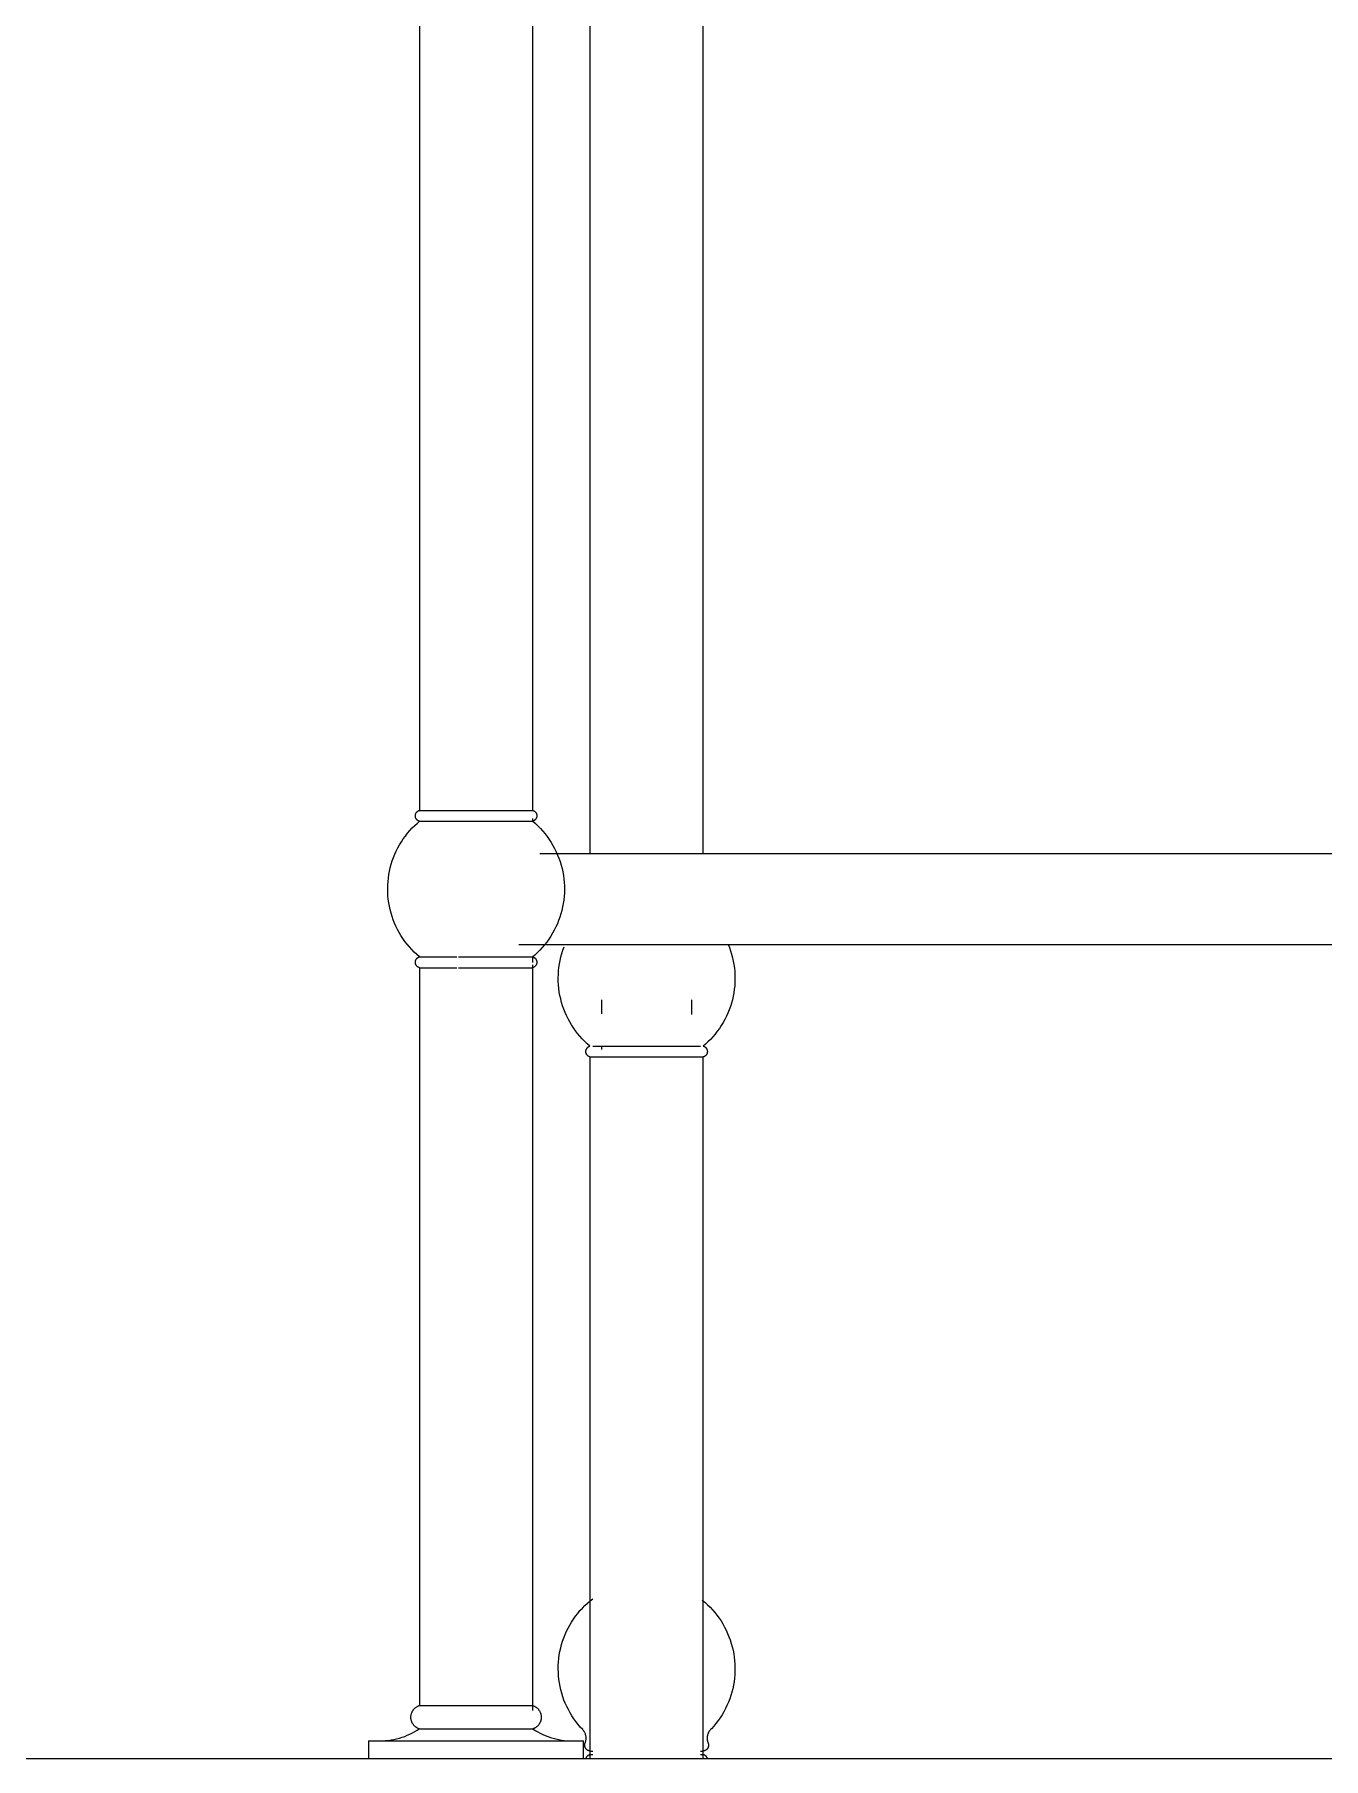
# Model space of a CAD drawing. Header units: inches. Extents: x 22 to 382261, y 22 to 371281.
# Drawn here: x 308776 to 309346, y 116758 to 117520 of the extents above; entities that cross this region are included whole.
import ezdxf

# ---------------------------------------------------------------- set-up
doc = ezdxf.new("R2010")
doc.units = ezdxf.units.IN
doc.header["$MEASUREMENT"] = 0
doc.linetypes.add('Grid Line 1_2_', pattern=[22.225, 12.7, -3.175, 3.175, -3.175])
for name, color, linetype, lineweight in [('A-DOOR', 31, 'Continuous', 9), ('A-DOOR-FRAM', 31, 'Continuous', 9), ('A-FLOR', 192, 'Continuous', 9), ('A-FLOR-HRAL', 11, 'Continuous', 9), ('A-FLOR-LEVL', 51, 'Continuous', 9)]:
    doc.layers.add(name, color=color, linetype=linetype, lineweight=lineweight)

# ---------------------------------------------------------------- blocks, each defined once
blk = doc.blocks.new('Railing - 950mm High Post-464051-Left Side Elevation - Callout 1')
at = {"layer": 'A-FLOR-HRAL'}
for p, q in [((11569.16, 3453.31), (11569.16, 3451.82)), ((11569.16, 3453.31), (11570.39, 3453.31)), ((11569.16, 3451.82), (11570.39, 3451.82)), ((11618.02, 3453.31), (11619.25, 3453.31)), ((11618.02, 3451.82), (11619.25, 3451.82)), ((11619.25, 3451.82), (11619.25, 3453.31))]:
    blk.add_line(p, q, dxfattribs=at)
at = {"layer": 'A-FLOR-HRAL', "flags": 128}
for points in [[(11565.95, 3462.75), (11564.89, 3463.9), (11563.89, 3465.09), (11562.92, 3466.32), (11562.01, 3467.59), (11561.15, 3468.89), (11560.35, 3470.23), (11559.6, 3471.59), (11558.9, 3472.99), (11558.26, 3474.41), (11557.67, 3475.86), (11557.15, 3477.33), (11556.68, 3478.82), (11556.28, 3480.33), (11555.93, 3481.85), (11555.65, 3483.39), (11555.43, 3484.93), (11555.26, 3486.48), (11555.17, 3488.04), (11555.13, 3489.6), (11555.16, 3491.16), (11555.25, 3492.72), (11555.4, 3494.28), (11555.61, 3495.82), (11555.89, 3497.36), (11556.22, 3498.88), (11556.62, 3500.39), (11557.07, 3501.89), (11557.59, 3503.36), (11558.17, 3504.81), (11558.8, 3506.24), (11559.49, 3507.64), (11560.23, 3509.01), (11561.03, 3510.35), (11561.88, 3511.66), (11562.78, 3512.93), (11563.74, 3514.17), (11564.74, 3515.37), (11565.79, 3516.52), (11566.88, 3517.64), (11568.02, 3518.71), (11569.2, 3519.73), (11570.39, 3520.67)], [(11618.79, 3520.07), (11619.98, 3519.06), (11621.13, 3518.01), (11622.24, 3516.91), (11623.31, 3515.77), (11624.33, 3514.59), (11625.3, 3513.37), (11626.22, 3512.1), (11627.09, 3510.81), (11627.9, 3509.48), (11628.67, 3508.12), (11629.38, 3506.72), (11630.03, 3505.31), (11630.62, 3503.86), (11631.16, 3502.4), (11631.64, 3500.91), (11632.05, 3499.41), (11632.41, 3497.89), (11632.71, 3496.35), (11632.94, 3494.81), (11633.11, 3493.26), (11633.22, 3491.7), (11633.27, 3490.14), (11633.26, 3488.58), (11633.18, 3487.02), (11633.04, 3485.47), (11632.84, 3483.92), (11632.58, 3482.38), (11632.25, 3480.85), (11631.87, 3479.34), (11631.42, 3477.84), (11630.92, 3476.37), (11630.36, 3474.91), (11629.73, 3473.48), (11629.06, 3472.07), (11628.32, 3470.69), (11627.54, 3469.35), (11626.69, 3468.03), (11625.8, 3466.75), (11624.86, 3465.51), (11623.86, 3464.3), (11622.82, 3463.14), (11622.45, 3462.75)], [(11567.04, 3456.86), (11567.12, 3457.06), (11567.19, 3457.27), (11567.25, 3457.47), (11567.31, 3457.69), (11567.36, 3457.9), (11567.4, 3458.11), (11567.43, 3458.33), (11567.45, 3458.55), (11567.46, 3458.76), (11567.46, 3458.98), (11567.46, 3459.2), (11567.45, 3459.42), (11567.42, 3459.64), (11567.39, 3459.85), (11567.35, 3460.07), (11567.31, 3460.28), (11567.25, 3460.49), (11567.18, 3460.7), (11567.11, 3460.91), (11567.03, 3461.11), (11566.94, 3461.31), (11566.84, 3461.5), (11566.74, 3461.69), (11566.63, 3461.88), (11566.51, 3462.06), (11566.38, 3462.24), (11566.24, 3462.41), (11566.1, 3462.58), (11565.96, 3462.74), (11565.95, 3462.75)], [(11622.45, 3462.75), (11622.31, 3462.59), (11622.17, 3462.42), (11622.03, 3462.25), (11621.9, 3462.07), (11621.78, 3461.89), (11621.67, 3461.7), (11621.57, 3461.51), (11621.47, 3461.31), (11621.38, 3461.12), (11621.3, 3460.91), (11621.22, 3460.71), (11621.16, 3460.5), (11621.1, 3460.29), (11621.05, 3460.08), (11621.01, 3459.86), (11620.98, 3459.64), (11620.96, 3459.43), (11620.95, 3459.21), (11620.94, 3458.99), (11620.95, 3458.77), (11620.96, 3458.56), (11620.98, 3458.34), (11621.01, 3458.12), (11621.05, 3457.91), (11621.09, 3457.69), (11621.15, 3457.48), (11621.21, 3457.27), (11621.29, 3457.07), (11621.37, 3456.86), (11621.37, 3456.86)], [(11569.16, 3453.31), (11569.06, 3453.32), (11568.96, 3453.33), (11568.86, 3453.35), (11568.76, 3453.38), (11568.66, 3453.4), (11568.56, 3453.44), (11568.46, 3453.47), (11568.37, 3453.51), (11568.28, 3453.55), (11568.18, 3453.6), (11568.09, 3453.65), (11568.01, 3453.71), (11567.92, 3453.76), (11567.84, 3453.82), (11567.76, 3453.89), (11567.68, 3453.96), (11567.61, 3454.03), (11567.54, 3454.1), (11567.47, 3454.18), (11567.4, 3454.25), (11567.34, 3454.34), (11567.28, 3454.42), (11567.22, 3454.51), (11567.17, 3454.59), (11567.12, 3454.68), (11567.08, 3454.78), (11567.03, 3454.87), (11567, 3454.96), (11566.96, 3455.06), (11566.93, 3455.16), (11566.91, 3455.26), (11566.88, 3455.36), (11566.87, 3455.46), (11566.85, 3455.56), (11566.84, 3455.66), (11566.84, 3455.77), (11566.83, 3455.87), (11566.84, 3455.97), (11566.84, 3456.07), (11566.85, 3456.18), (11566.87, 3456.28), (11566.89, 3456.38), (11566.91, 3456.48), (11566.94, 3456.58), (11566.97, 3456.68), (11567, 3456.77), (11567.04, 3456.86)], [(11621.37, 3456.86), (11621.41, 3456.76), (11621.44, 3456.66), (11621.47, 3456.57), (11621.5, 3456.47), (11621.52, 3456.37), (11621.54, 3456.27), (11621.55, 3456.16), (11621.56, 3456.06), (11621.57, 3455.96), (11621.57, 3455.86), (11621.57, 3455.75), (11621.56, 3455.65), (11621.55, 3455.55), (11621.54, 3455.45), (11621.52, 3455.35), (11621.5, 3455.25), (11621.47, 3455.15), (11621.44, 3455.05), (11621.4, 3454.95), (11621.37, 3454.86), (11621.32, 3454.76), (11621.28, 3454.67), (11621.23, 3454.58), (11621.18, 3454.49), (11621.12, 3454.41), (11621.06, 3454.33), (11621, 3454.24), (11620.93, 3454.17), (11620.86, 3454.09), (11620.79, 3454.02), (11620.71, 3453.95), (11620.64, 3453.88), (11620.56, 3453.82), (11620.47, 3453.76), (11620.39, 3453.7), (11620.3, 3453.65), (11620.21, 3453.6), (11620.12, 3453.55), (11620.03, 3453.51), (11619.93, 3453.47), (11619.83, 3453.43), (11619.74, 3453.4), (11619.64, 3453.37), (11619.54, 3453.35), (11619.44, 3453.33), (11619.34, 3453.32), (11619.25, 3453.31)], [(11567.41, 3449.98), (11567.43, 3450.08), (11567.46, 3450.17), (11567.49, 3450.27), (11567.53, 3450.36), (11567.57, 3450.45), (11567.61, 3450.54), (11567.66, 3450.63), (11567.71, 3450.72), (11567.76, 3450.8), (11567.82, 3450.89), (11567.88, 3450.97), (11567.95, 3451.04), (11568.01, 3451.12), (11568.08, 3451.19), (11568.15, 3451.26), (11568.23, 3451.33), (11568.31, 3451.39), (11568.39, 3451.45), (11568.47, 3451.51), (11568.55, 3451.56), (11568.64, 3451.61), (11568.73, 3451.66), (11568.82, 3451.7), (11568.91, 3451.74), (11569, 3451.77), (11569.1, 3451.8), (11569.16, 3451.82)], [(11619.25, 3451.82), (11619.34, 3451.79), (11619.44, 3451.76), (11619.53, 3451.72), (11619.62, 3451.68), (11619.71, 3451.64), (11619.8, 3451.59), (11619.88, 3451.54), (11619.97, 3451.49), (11620.05, 3451.43), (11620.13, 3451.37), (11620.2, 3451.3), (11620.28, 3451.23), (11620.35, 3451.16), (11620.42, 3451.09), (11620.48, 3451.02), (11620.55, 3450.94), (11620.6, 3450.86), (11620.66, 3450.77), (11620.71, 3450.69), (11620.76, 3450.6), (11620.81, 3450.51), (11620.85, 3450.42), (11620.89, 3450.33), (11620.92, 3450.24), (11620.95, 3450.14), (11620.98, 3450.04)]]:
    blk.add_lwpolyline(points, dxfattribs=at)
blk = doc.blocks.new('Railing - 950mm High Post-464045-Left Side Elevation - Callout 1')
at = {"layer": 'A-FLOR-HRAL'}
for p, q in [((11569.16, 4252.28), (11569.16, 3850)), ((11619.25, 3850), (11619.25, 4252.28)), ((11569.16, 3760.2), (11569.16, 3450)), ((11569.16, 3760.2), (11594.2, 3760.2)), ((11570.39, 3765.01), (11594.2, 3765.01)), ((11594.2, 3765.01), (11618.02, 3765.01)), ((11594.2, 3760.2), (11619.25, 3760.2)), ((11619.25, 3450), (11619.25, 3760.2))]:
    blk.add_line(p, q, dxfattribs=at)
at = {"layer": 'A-FLOR-HRAL', "flags": 128}
for points in [[(11569.16, 3765.01), (11567.98, 3766.04), (11566.84, 3767.11), (11565.75, 3768.22), (11564.7, 3769.38), (11563.7, 3770.58), (11562.75, 3771.81), (11561.85, 3773.09), (11561, 3774.4), (11560.2, 3775.74), (11559.46, 3777.11), (11558.77, 3778.51), (11558.14, 3779.94), (11557.57, 3781.4), (11557.06, 3782.87), (11556.6, 3784.36), (11556.21, 3785.87), (11555.87, 3787.4), (11555.6, 3788.93), (11555.39, 3790.48), (11555.24, 3792.04), (11555.16, 3793.59), (11555.13, 3795.16), (11555.17, 3796.72), (11555.27, 3798.27), (11555.43, 3799.83), (11555.66, 3801.37), (11555.94, 3802.91), (11556.29, 3804.43), (11556.7, 3805.93), (11557.17, 3807.42), (11557.69, 3808.89)], [(11630.27, 3810), (11630.83, 3808.57), (11631.35, 3807.1), (11631.8, 3805.6), (11632.2, 3804.09), (11632.53, 3802.57), (11632.8, 3801.03), (11633.01, 3799.48), (11633.16, 3797.93), (11633.25, 3796.37), (11633.27, 3794.81), (11633.24, 3793.25), (11633.14, 3791.69), (11632.97, 3790.14), (11632.75, 3788.6), (11632.46, 3787.06), (11632.12, 3785.54), (11631.71, 3784.03), (11631.24, 3782.54), (11630.71, 3781.07), (11630.13, 3779.63), (11629.48, 3778.2), (11628.78, 3776.81), (11628.03, 3775.44), (11627.22, 3774.11), (11626.36, 3772.8), (11625.45, 3771.54), (11624.49, 3770.31), (11623.47, 3769.12), (11622.42, 3767.97), (11621.31, 3766.87), (11620.17, 3765.81), (11619.25, 3765.01)], [(11569.16, 3760.2), (11569.06, 3760.23), (11568.97, 3760.27), (11568.88, 3760.3), (11568.79, 3760.34), (11568.7, 3760.39), (11568.61, 3760.44), (11568.52, 3760.49), (11568.44, 3760.54), (11568.36, 3760.6), (11568.28, 3760.66), (11568.2, 3760.72), (11568.13, 3760.79), (11568.06, 3760.86), (11567.99, 3760.93), (11567.92, 3761.01), (11567.86, 3761.09), (11567.8, 3761.17), (11567.74, 3761.25), (11567.69, 3761.34), (11567.64, 3761.42), (11567.6, 3761.51), (11567.56, 3761.6), (11567.52, 3761.7), (11567.48, 3761.79), (11567.45, 3761.89), (11567.43, 3761.98), (11567.4, 3762.08), (11567.38, 3762.18), (11567.37, 3762.28), (11567.36, 3762.38), (11567.35, 3762.47), (11567.35, 3762.57), (11567.35, 3762.67), (11567.35, 3762.77), (11567.36, 3762.87), (11567.37, 3762.97), (11567.39, 3763.07), (11567.41, 3763.17), (11567.43, 3763.27), (11567.46, 3763.36), (11567.49, 3763.46), (11567.53, 3763.55), (11567.57, 3763.64), (11567.61, 3763.73), (11567.66, 3763.82), (11567.71, 3763.91), (11567.76, 3763.99), (11567.82, 3764.07), (11567.88, 3764.15), (11567.95, 3764.23), (11568.01, 3764.31), (11568.08, 3764.38), (11568.15, 3764.45), (11568.23, 3764.51), (11568.31, 3764.58), (11568.39, 3764.64), (11568.47, 3764.69), (11568.55, 3764.75), (11568.64, 3764.8), (11568.73, 3764.84), (11568.82, 3764.89), (11568.91, 3764.93), (11569, 3764.96), (11569.1, 3764.99), (11569.16, 3765.01)], [(11619.25, 3765.01), (11619.34, 3764.98), (11619.44, 3764.95), (11619.53, 3764.91), (11619.62, 3764.87), (11619.71, 3764.83), (11619.8, 3764.78), (11619.88, 3764.73), (11619.97, 3764.67), (11620.05, 3764.62), (11620.13, 3764.55), (11620.2, 3764.49), (11620.28, 3764.42), (11620.35, 3764.35), (11620.42, 3764.28), (11620.48, 3764.2), (11620.55, 3764.13), (11620.6, 3764.05), (11620.66, 3763.96), (11620.71, 3763.88), (11620.76, 3763.79), (11620.81, 3763.7), (11620.85, 3763.61), (11620.89, 3763.52), (11620.92, 3763.42), (11620.95, 3763.33), (11620.98, 3763.23), (11621, 3763.14), (11621.02, 3763.04), (11621.04, 3762.94), (11621.05, 3762.84), (11621.06, 3762.74), (11621.06, 3762.64), (11621.06, 3762.54), (11621.05, 3762.44), (11621.05, 3762.34), (11621.03, 3762.24), (11621.02, 3762.14), (11621, 3762.04), (11620.97, 3761.95), (11620.94, 3761.85), (11620.91, 3761.76), (11620.87, 3761.66), (11620.84, 3761.57), (11620.79, 3761.48), (11620.75, 3761.39), (11620.69, 3761.31), (11620.64, 3761.22), (11620.58, 3761.14), (11620.52, 3761.06), (11620.46, 3760.98), (11620.39, 3760.91), (11620.32, 3760.84), (11620.25, 3760.77), (11620.18, 3760.7), (11620.1, 3760.64), (11620.02, 3760.58), (11619.94, 3760.52), (11619.85, 3760.47), (11619.77, 3760.42), (11619.68, 3760.37), (11619.59, 3760.33), (11619.5, 3760.29), (11619.4, 3760.25), (11619.31, 3760.22), (11619.25, 3760.2)]]:
    blk.add_lwpolyline(points, dxfattribs=at)
blk = doc.blocks.new('Railing - Railing-377356-Left Side Elevation - Callout 1')
at = {"layer": 'A-FLOR-HRAL'}
for p, q in [((11574.2, 3785.43), (11574.2, 3779.25)), ((11614.2, 3778.99), (11614.2, 3785.43)), ((11574.2, 3765.01), (11574.2, 3763.56))]:
    blk.add_line(p, q, dxfattribs=at)
for name in ['Railing - 950mm High Post-464045-Left Side Elevation - Callout 1', 'Railing - 950mm High Post-464051-Left Side Elevation - Callout 1']:
    blk.add_blockref(name, (0, 0))
blk = doc.blocks.new('M_Single-Flush - 900 by 2100-458081-Left Side Elevation - Callout 1')
at = {"layer": 'A-DOOR-FRAM'}
for p, q in [((11543.8, 3865.66), (11543.8, 3864.43)), ((11543.8, 3804.49), (11543.8, 3801.99)), ((11543.8, 3800.91), (11543.8, 3799.68)), ((11543.8, 3473.41), (11543.8, 3471.27))]:
    blk.add_line(p, q, dxfattribs=at)
blk = doc.blocks.new('Railing - 950mm High Post-V5-Left Side Elevation - Callout 1')
at = {"layer": 'A-FLOR-HRAL'}
for p, q in [((11493.76, 4291.75), (11493.76, 3869.24)), ((11543.85, 3869.24), (11543.85, 4291.75)), ((11493.76, 3869.24), (11543.85, 3869.24)), ((11493.76, 3864.43), (11543.85, 3864.43)), ((11493.76, 3804.49), (11510.31, 3804.49)), ((11511.06, 3804.49), (11543.85, 3804.49)), ((11493.76, 3799.68), (11493.76, 3473.41)), ((11493.76, 3799.68), (11510.31, 3799.68)), ((11511.06, 3799.68), (11543.85, 3799.68)), ((11543.85, 3473.41), (11543.85, 3799.68)), ((11493.76, 3473.41), (11543.85, 3473.41)), ((11493.67, 3463.1), (11543.94, 3463.1)), ((11471.3, 3457.8), (11471.3, 3450)), ((11471.3, 3457.8), (11566.3, 3457.8)), ((11566.3, 3450), (11566.3, 3457.8))]:
    blk.add_line(p, q, dxfattribs=at)
at = {"layer": 'A-FLOR-HRAL', "flags": 128}
for points in [[(11493.76, 3864.43), (11493.66, 3864.46), (11493.57, 3864.49), (11493.48, 3864.53), (11493.39, 3864.57), (11493.3, 3864.61), (11493.21, 3864.66), (11493.12, 3864.71), (11493.04, 3864.77), (11492.96, 3864.82), (11492.88, 3864.89), (11492.8, 3864.95), (11492.73, 3865.02), (11492.66, 3865.09), (11492.59, 3865.16), (11492.52, 3865.24), (11492.46, 3865.31), (11492.4, 3865.39), (11492.34, 3865.48), (11492.29, 3865.56), (11492.24, 3865.65), (11492.2, 3865.74), (11492.16, 3865.83), (11492.12, 3865.92), (11492.08, 3866.02), (11492.05, 3866.11), (11492.03, 3866.21), (11492, 3866.3), (11491.98, 3866.4), (11491.97, 3866.5), (11491.96, 3866.6), (11491.95, 3866.7), (11491.95, 3866.8), (11491.95, 3866.9), (11491.95, 3867), (11491.96, 3867.1), (11491.97, 3867.2), (11491.99, 3867.3), (11492.01, 3867.4), (11492.03, 3867.49), (11492.06, 3867.59), (11492.09, 3867.68), (11492.13, 3867.78), (11492.17, 3867.87), (11492.21, 3867.96), (11492.26, 3868.05), (11492.31, 3868.13), (11492.36, 3868.22), (11492.42, 3868.3), (11492.48, 3868.38), (11492.55, 3868.46), (11492.61, 3868.53), (11492.68, 3868.6), (11492.75, 3868.67), (11492.83, 3868.74), (11492.91, 3868.8), (11492.99, 3868.86), (11493.07, 3868.92), (11493.15, 3868.97), (11493.24, 3869.02), (11493.33, 3869.07), (11493.42, 3869.11), (11493.51, 3869.15), (11493.6, 3869.19), (11493.7, 3869.22), (11493.76, 3869.24)], [(11543.85, 3869.24), (11543.94, 3869.21), (11544.04, 3869.17), (11544.13, 3869.14), (11544.22, 3869.1), (11544.31, 3869.05), (11544.4, 3869.01), (11544.48, 3868.95), (11544.57, 3868.9), (11544.65, 3868.84), (11544.73, 3868.78), (11544.8, 3868.72), (11544.88, 3868.65), (11544.95, 3868.58), (11545.02, 3868.51), (11545.08, 3868.43), (11545.15, 3868.35), (11545.2, 3868.27), (11545.26, 3868.19), (11545.31, 3868.1), (11545.36, 3868.02), (11545.41, 3867.93), (11545.45, 3867.84), (11545.49, 3867.74), (11545.52, 3867.65), (11545.55, 3867.55), (11545.58, 3867.46), (11545.6, 3867.36), (11545.62, 3867.26), (11545.64, 3867.16), (11545.65, 3867.07), (11545.66, 3866.97), (11545.66, 3866.87), (11545.66, 3866.77), (11545.65, 3866.67), (11545.65, 3866.57), (11545.63, 3866.47), (11545.62, 3866.37), (11545.6, 3866.27), (11545.57, 3866.17), (11545.54, 3866.08), (11545.51, 3865.98), (11545.47, 3865.89), (11545.44, 3865.8), (11545.39, 3865.71), (11545.35, 3865.62), (11545.29, 3865.53), (11545.24, 3865.45), (11545.18, 3865.37), (11545.12, 3865.29), (11545.06, 3865.21), (11544.99, 3865.13), (11544.92, 3865.06), (11544.85, 3864.99), (11544.78, 3864.93), (11544.7, 3864.86), (11544.62, 3864.8), (11544.54, 3864.75), (11544.45, 3864.69), (11544.37, 3864.64), (11544.28, 3864.6), (11544.19, 3864.55), (11544.1, 3864.51), (11544, 3864.48), (11543.91, 3864.45), (11543.85, 3864.43)], [(11493.76, 3804.49), (11492.58, 3805.51), (11491.44, 3806.58), (11490.35, 3807.69), (11489.3, 3808.85), (11488.3, 3810.05), (11487.35, 3811.29), (11486.45, 3812.56), (11485.6, 3813.87), (11484.8, 3815.21), (11484.06, 3816.59), (11483.37, 3817.99), (11482.74, 3819.42), (11482.17, 3820.87), (11481.66, 3822.34), (11481.2, 3823.84), (11480.81, 3825.35), (11480.47, 3826.87), (11480.2, 3828.41), (11479.99, 3829.96), (11479.84, 3831.51), (11479.76, 3833.07), (11479.73, 3834.63), (11479.77, 3836.19), (11479.87, 3837.75), (11480.03, 3839.3), (11480.26, 3840.84), (11480.54, 3842.38), (11480.89, 3843.9), (11481.3, 3845.41), (11481.77, 3846.9), (11482.29, 3848.37), (11482.88, 3849.81), (11483.52, 3851.24), (11484.22, 3852.63), (11484.97, 3854), (11485.78, 3855.33), (11486.64, 3856.64), (11487.56, 3857.9), (11488.52, 3859.13), (11489.53, 3860.32), (11490.59, 3861.47), (11491.69, 3862.57), (11492.84, 3863.63), (11493.76, 3864.43)], [(11543.85, 3864.43), (11545.02, 3863.41), (11546.16, 3862.34), (11547.25, 3861.22), (11548.3, 3860.06), (11549.3, 3858.86), (11550.25, 3857.63), (11551.15, 3856.35), (11552, 3855.04), (11552.8, 3853.7), (11553.54, 3852.33), (11554.23, 3850.93), (11554.86, 3849.5), (11555.43, 3848.05), (11555.95, 3846.57), (11556.4, 3845.08), (11556.8, 3843.57), (11557.13, 3842.04), (11557.4, 3840.51), (11557.61, 3838.96), (11557.76, 3837.4), (11557.85, 3835.85), (11557.87, 3834.29), (11557.84, 3832.72), (11557.74, 3831.17), (11557.57, 3829.61), (11557.35, 3828.07), (11557.06, 3826.53), (11556.72, 3825.01), (11556.31, 3823.51), (11555.84, 3822.02), (11555.31, 3820.55), (11554.73, 3819.1), (11554.08, 3817.68), (11553.38, 3816.28), (11552.63, 3814.91), (11551.82, 3813.58), (11550.96, 3812.28), (11550.05, 3811.01), (11549.09, 3809.78), (11548.07, 3808.59), (11547.02, 3807.44), (11545.91, 3806.34), (11544.77, 3805.28), (11543.85, 3804.49)], [(11493.76, 3799.68), (11493.66, 3799.71), (11493.57, 3799.74), (11493.48, 3799.78), (11493.39, 3799.82), (11493.3, 3799.86), (11493.21, 3799.91), (11493.12, 3799.96), (11493.04, 3800.01), (11492.96, 3800.07), (11492.88, 3800.13), (11492.8, 3800.2), (11492.73, 3800.27), (11492.66, 3800.34), (11492.59, 3800.41), (11492.52, 3800.48), (11492.46, 3800.56), (11492.4, 3800.64), (11492.34, 3800.73), (11492.29, 3800.81), (11492.24, 3800.9), (11492.2, 3800.99), (11492.16, 3801.08), (11492.12, 3801.17), (11492.08, 3801.26), (11492.05, 3801.36), (11492.03, 3801.46), (11492, 3801.55), (11491.98, 3801.65), (11491.97, 3801.75), (11491.96, 3801.85), (11491.95, 3801.95), (11491.95, 3802.05), (11491.95, 3802.15), (11491.95, 3802.25), (11491.96, 3802.35), (11491.97, 3802.45), (11491.99, 3802.55), (11492.01, 3802.64), (11492.03, 3802.74), (11492.06, 3802.84), (11492.09, 3802.93), (11492.13, 3803.02), (11492.17, 3803.12), (11492.21, 3803.21), (11492.26, 3803.29), (11492.31, 3803.38), (11492.36, 3803.47), (11492.42, 3803.55), (11492.48, 3803.63), (11492.55, 3803.7), (11492.61, 3803.78), (11492.68, 3803.85), (11492.75, 3803.92), (11492.83, 3803.99), (11492.91, 3804.05), (11492.99, 3804.11), (11493.07, 3804.17), (11493.15, 3804.22), (11493.24, 3804.27), (11493.33, 3804.32), (11493.42, 3804.36), (11493.51, 3804.4), (11493.6, 3804.43), (11493.7, 3804.47), (11493.76, 3804.49)], [(11543.85, 3804.49), (11543.94, 3804.46), (11544.04, 3804.42), (11544.13, 3804.39), (11544.22, 3804.35), (11544.31, 3804.3), (11544.4, 3804.25), (11544.48, 3804.2), (11544.57, 3804.15), (11544.65, 3804.09), (11544.73, 3804.03), (11544.8, 3803.96), (11544.88, 3803.9), (11544.95, 3803.83), (11545.02, 3803.75), (11545.08, 3803.68), (11545.15, 3803.6), (11545.2, 3803.52), (11545.26, 3803.44), (11545.31, 3803.35), (11545.36, 3803.26), (11545.41, 3803.17), (11545.45, 3803.08), (11545.49, 3802.99), (11545.52, 3802.9), (11545.55, 3802.8), (11545.58, 3802.71), (11545.6, 3802.61), (11545.62, 3802.51), (11545.64, 3802.41), (11545.65, 3802.31), (11545.66, 3802.21), (11545.66, 3802.11), (11545.66, 3802.01), (11545.65, 3801.91), (11545.65, 3801.81), (11545.63, 3801.71), (11545.62, 3801.62), (11545.6, 3801.52), (11545.57, 3801.42), (11545.54, 3801.33), (11545.51, 3801.23), (11545.47, 3801.14), (11545.44, 3801.05), (11545.39, 3800.96), (11545.35, 3800.87), (11545.29, 3800.78), (11545.24, 3800.7), (11545.18, 3800.61), (11545.12, 3800.53), (11545.06, 3800.46), (11544.99, 3800.38), (11544.92, 3800.31), (11544.85, 3800.24), (11544.78, 3800.17), (11544.7, 3800.11), (11544.62, 3800.05), (11544.54, 3799.99), (11544.45, 3799.94), (11544.37, 3799.89), (11544.28, 3799.84), (11544.19, 3799.8), (11544.1, 3799.76), (11544, 3799.73), (11543.91, 3799.7), (11543.85, 3799.68)], [(11493.67, 3463.1), (11493.46, 3463.18), (11493.26, 3463.26), (11493.06, 3463.35), (11492.87, 3463.45), (11492.68, 3463.55), (11492.5, 3463.67), (11492.31, 3463.79), (11492.14, 3463.91), (11491.97, 3464.05), (11491.8, 3464.19), (11491.64, 3464.34), (11491.49, 3464.49), (11491.34, 3464.65), (11491.2, 3464.82), (11491.07, 3464.99), (11490.94, 3465.16), (11490.82, 3465.34), (11490.71, 3465.53), (11490.61, 3465.72), (11490.51, 3465.91), (11490.42, 3466.11), (11490.34, 3466.31), (11490.27, 3466.52), (11490.2, 3466.72), (11490.15, 3466.93), (11490.1, 3467.15), (11490.06, 3467.36), (11490.03, 3467.57), (11490.01, 3467.79), (11489.99, 3468.01), (11489.99, 3468.22), (11489.99, 3468.44), (11490, 3468.66), (11490.02, 3468.87), (11490.05, 3469.09), (11490.09, 3469.3), (11490.14, 3469.51), (11490.19, 3469.72), (11490.26, 3469.93), (11490.33, 3470.14), (11490.41, 3470.34), (11490.5, 3470.54), (11490.59, 3470.73), (11490.7, 3470.92), (11490.81, 3471.11), (11490.93, 3471.29), (11491.05, 3471.47), (11491.18, 3471.64), (11491.32, 3471.81), (11491.47, 3471.97), (11491.62, 3472.12), (11491.78, 3472.27), (11491.94, 3472.41), (11492.11, 3472.55), (11492.29, 3472.68), (11492.47, 3472.8), (11492.65, 3472.91), (11492.84, 3473.02), (11493.03, 3473.12), (11493.23, 3473.21), (11493.43, 3473.29), (11493.64, 3473.37), (11493.76, 3473.41)], [(11543.85, 3473.41), (11544.05, 3473.34), (11544.25, 3473.26), (11544.45, 3473.17), (11544.65, 3473.08), (11544.84, 3472.98), (11545.03, 3472.87), (11545.21, 3472.75), (11545.39, 3472.63), (11545.56, 3472.5), (11545.73, 3472.36), (11545.89, 3472.21), (11546.05, 3472.06), (11546.19, 3471.9), (11546.34, 3471.74), (11546.47, 3471.57), (11546.6, 3471.4), (11546.73, 3471.22), (11546.84, 3471.04), (11546.95, 3470.85), (11547.05, 3470.66), (11547.14, 3470.46), (11547.23, 3470.26), (11547.31, 3470.06), (11547.37, 3469.85), (11547.43, 3469.64), (11547.49, 3469.43), (11547.53, 3469.22), (11547.56, 3469), (11547.59, 3468.79), (11547.61, 3468.57), (11547.62, 3468.36), (11547.62, 3468.14), (11547.61, 3467.92), (11547.59, 3467.71), (11547.57, 3467.49), (11547.53, 3467.28), (11547.49, 3467.06), (11547.44, 3466.85), (11547.38, 3466.64), (11547.31, 3466.44), (11547.23, 3466.23), (11547.15, 3466.03), (11547.06, 3465.84), (11546.96, 3465.64), (11546.85, 3465.46), (11546.73, 3465.27), (11546.61, 3465.09), (11546.48, 3464.92), (11546.35, 3464.75), (11546.2, 3464.59), (11546.05, 3464.43), (11545.9, 3464.28), (11545.74, 3464.13), (11545.57, 3463.99), (11545.4, 3463.86), (11545.22, 3463.74), (11545.04, 3463.62), (11544.85, 3463.51), (11544.66, 3463.41), (11544.46, 3463.31), (11544.26, 3463.23), (11544.06, 3463.15), (11543.94, 3463.1)], [(11476.3, 3457.8), (11477.54, 3457.82), (11478.79, 3457.9), (11480.02, 3458.02), (11481.25, 3458.19), (11482.47, 3458.42), (11483.69, 3458.69), (11484.89, 3459.01), (11486.08, 3459.37), (11487.25, 3459.79), (11488.4, 3460.25), (11489.54, 3460.76), (11490.65, 3461.31), (11491.74, 3461.9), (11492.8, 3462.54), (11493.67, 3463.1)], [(11543.94, 3463.1), (11544.98, 3462.43), (11546.05, 3461.8), (11547.15, 3461.21), (11548.26, 3460.67), (11549.4, 3460.17), (11550.56, 3459.71), (11551.73, 3459.31), (11552.92, 3458.95), (11554.13, 3458.64), (11555.34, 3458.37), (11556.57, 3458.16), (11557.8, 3458), (11559.03, 3457.88), (11560.27, 3457.81)]]:
    blk.add_lwpolyline(points, dxfattribs=at)
blk = doc.blocks.new('Railing - Railing-516583-Left Side Elevation - Callout 1')
at = {"layer": 'A-FLOR-HRAL'}
for p, q in [((12435.37, 3850), (11546.94, 3850)), ((11537.74, 3810), (12445.04, 3810))]:
    blk.add_line(p, q, dxfattribs=at)
blk.add_blockref('Railing - 950mm High Post-V5-Left Side Elevation - Callout 1', (0, 0))

msp = doc.modelspace()

# ---------------------------------------------------------------- linework, layer by layer
at = {"layer": 'A-FLOR'}
msp.add_line((308271.57, 116757.96), (310071.57, 116757.96), dxfattribs=at)
at = {"layer": 'A-FLOR-LEVL', "linetype": 'Grid Line 1_2_'}
msp.add_line((274114.47, 116757.96), (312992.15, 116757.96), dxfattribs=at)

# ---------------------------------------------------------------- block references
at = {"layer": 'A-DOOR'}
msp.add_blockref('M_Single-Flush - 900 by 2100-458081-Left Side Elevation - Callout 1', (297452.76, 113307.96), dxfattribs=at)
at = {"layer": 'A-FLOR-HRAL'}
for name in ['Railing - Railing-516583-Left Side Elevation - Callout 1', 'Railing - Railing-377356-Left Side Elevation - Callout 1']:
    msp.add_blockref(name, (297452.76, 113307.96), dxfattribs=at)

doc.saveas('drawing.dxf')
